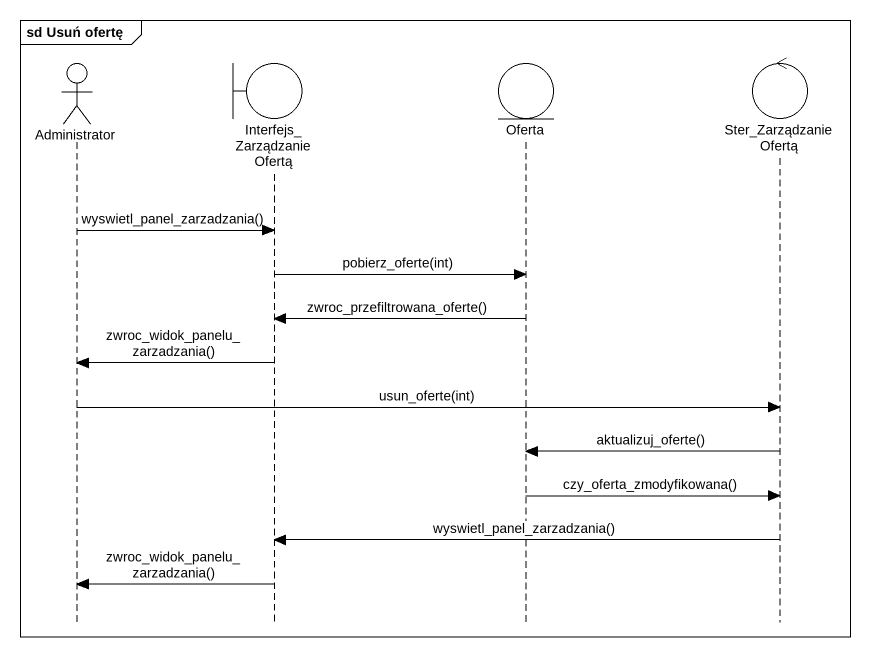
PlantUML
@startuml
mainframe sd Usuń ofertę
hide footbox
actor Administrator
boundary Interfejs_ZarządzanieOfertą
entity Oferta
control Ster_ZarządzanieOfertą

Administrator -> Interfejs_ZarządzanieOfertą : wyswietl_panel_zarzadzania()
Interfejs_ZarządzanieOfertą -> Oferta : pobierz_oferte(int)
Oferta -> Interfejs_ZarządzanieOfertą : zwroc_przefiltrowana_oferte()
Interfejs_ZarządzanieOfertą -> Administrator : zwroc_widok_panelu_zarzadzania()
Administrator -> Ster_ZarządzanieOfertą : usun_oferte(int)
Ster_ZarządzanieOfertą -> Oferta : aktualizuj_oferte()
Oferta -> Ster_ZarządzanieOfertą : czy_oferta_zmodyfikowana()
Ster_ZarządzanieOfertą -> Interfejs_ZarządzanieOfertą : wyswietl_panel_zarzadzania()
Interfejs_ZarządzanieOfertą -> Administrator : zwroc_widok_panelu_zarzadzania()
@enduml
